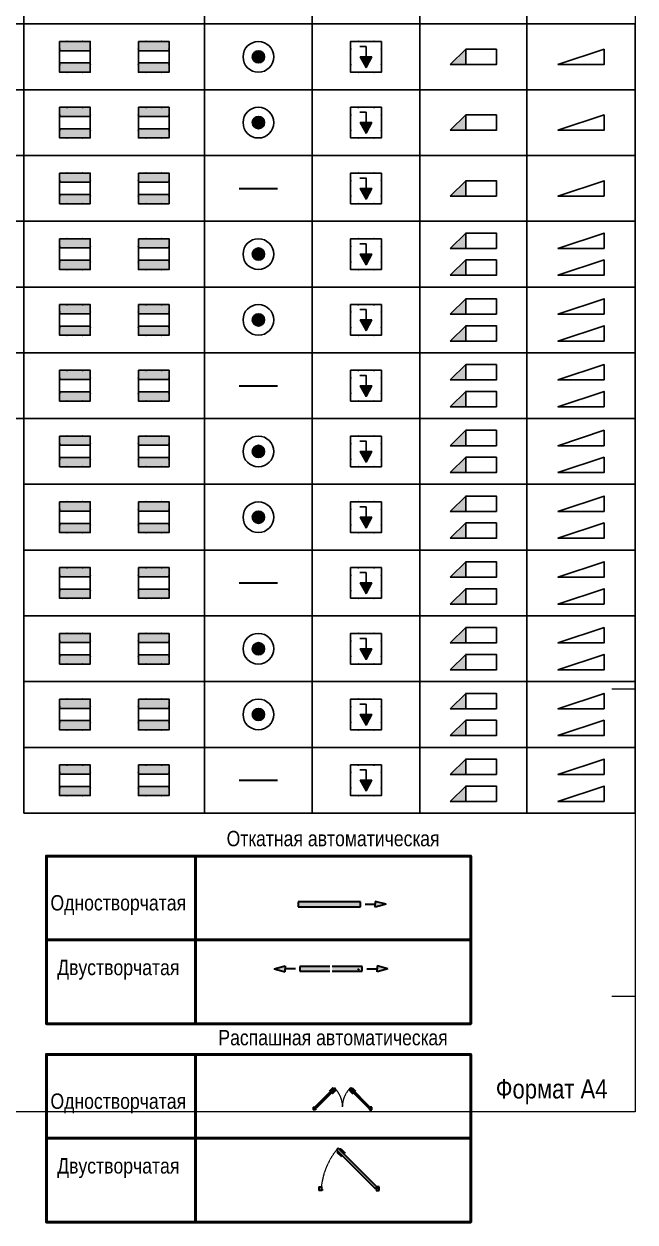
# Model space of a CAD drawing. Header units: millimetres. Extents: x -21000 to 351902, y -261781 to 19312.
# Drawn here: x 54550 to 62500, y -30635 to -15040 of the extents above; entities that cross this region are included whole.
import ezdxf
from ezdxf.enums import TextEntityAlignment as Align

# ---------------------------------------------------------------- set-up
doc = ezdxf.new("R2010")
doc.units = ezdxf.units.MM
doc.header["$MEASUREMENT"] = 0
doc.set_wipeout_variables(frame=1)
doc.linetypes.add('HIDDEN', pattern=[4.5, 3, -1.5])
doc.layers.add('__Текст', color=7, linetype='Continuous', lineweight=0)
doc.layers.add('двери', color=24, linetype='Continuous', lineweight=30)
for name, color, linetype in [('_АТ-Имя', 7, 'Continuous'), ('_АТ-Спецификация', 7, 'Continuous'), ('_БЛ-Заливка', 7, 'Continuous'), ('_БЛ-Маска', 250, 'Continuous'), ('_БЛ-Рамки', 7, 'Continuous'), ('_БЛ_Заливка', 7, 'Continuous'), ('_КД', 84, 'Continuous')]:
    doc.layers.add(name, color=color, linetype=linetype)
doc.layers.add('_АТ-Примечания', color=250, linetype='Continuous', plot=False)
doc.layers.add('NOPRINT', color=50, linetype='Continuous', plot=False)
doc.layers.add('_Без печати', color=2, linetype='Continuous', lineweight=50, plot=False)
doc.styles.add('Arial_Narrow_shtamp', font='ARIALN.TTF')
doc.styles.add('AT-Шрифт', font='ARIALN.TTF', dxfattribs={"height": 250})
doc.styles.add('GOST 2.304', font='CS_Gost2304.shx')

# ---------------------------------------------------------------- blocks, each defined once
blk = doc.blocks.new('ДК')
blk.add_wipeout([(-2, 2), (2, 2), (2, -2), (-2, -2)]).dxf.layer = '_БЛ-Маска'
at = {"layer": '_БЛ-Заливка', "linetype": 'ByBlock', "lineweight": -2, "ltscale": 100}
h = blk.add_hatch(color=84, dxfattribs=at)
h.paths.add_polyline_path([(2, 2), (-2, 2), (-2, 0.8), (2, 0.8)])
h.paths.add_polyline_path([(2, -0.8), (-2, -0.8), (-2, -2), (2, -2)])
at = {"color": 0, "linetype": 'ByBlock', "lineweight": -2, "ltscale": 100}
for p, q in [((2, 0.8), (-2, 0.8)), ((2, -0.8), (-2, -0.8))]:
    blk.add_line(p, q, dxfattribs=at)
at = {"color": 0, "linetype": 'ByBlock', "lineweight": -2}
blk.add_line((-2, -2), (2, -2), dxfattribs=at)
blk.add_lwpolyline([(-2, 2), (2, 2), (2, -2), (-2, -2)], close=True)
at = {"ltscale": 100}
for p in [(-1.02, 2), (1.02, 2), (-2, 1.01), (2, 1.01), (-2, -1.01), (2, -1.01), (-1.02, -2), (1.02, -2)]:
    blk.add_point(p, dxfattribs=at)
at = {"layer": '_АТ-Имя', "ltscale": 100, "style": 'AT-Шрифт'}
blk.add_attdef('NUMBER', text='', height=2, dxfattribs=at).set_placement((0, 2), align=Align.BOTTOM_CENTER)
at = {"layer": '_АТ-Примечания', "ltscale": 100, "style": 'AT-Шрифт', "flags": 1}
for tag, p in [('ABBREVIATION', (-2, -1.5)), ('COMMENT1', (-2, -1.96)), ('COMMENT2', (-2, -2.42)), ('COMMENT3', (-2, -2.88))]:
    blk.add_attdef(tag, p, '', height=0.25, dxfattribs=at)
at = {"layer": '_АТ-Спецификация', "ltscale": 100, "style": 'AT-Шрифт', "flags": 1}
for tag, p in [('NUM', (-2, 2)), ('DESCRIPTION', (-2, 1.5)), ('CODE', (-2, 0.5)), ('NAME', (-2, 1)), ('MADEBY', (-2, 0)), ('POSITION', (-2, -0.5)), ('POSITION2', (-2, -1))]:
    blk.add_attdef(tag, p, '', height=0.25, dxfattribs=at)
blk = doc.blocks.new('АКВ')
at = {"lineweight": 0}
blk.add_wipeout([(-2, -2), (-2, 2), (2, 2), (2, -2)], dxfattribs=at).dxf.layer = '_БЛ-Маска'
at = {"layer": '_БЛ-Заливка'}
h = blk.add_hatch(color=84, dxfattribs=at)
h.dxf.hatch_style = 1
h.paths.add_polyline_path([(0.75, 0), (0, 0), (-0.75, 0), (0, -1.39)])
blk.add_lwpolyline([(2, 2), (-2, 2), (-2, -2), (2, -2)], close=True)
blk.add_lwpolyline([(-0.81, 1.34), (0, 1.34), (0, 0), (-0.75, 0), (0, -1.39), (0.75, 0), (0, 0)])
at = {"ltscale": 100}
for p in [(-1.02, 2), (1.02, 2), (-2, 1.01), (2, 1.01), (-2, -1.01), (2, -1.01), (-1.02, -2), (1.02, -2)]:
    blk.add_point(p, dxfattribs=at)
at = {"layer": '_АТ-Имя', "ltscale": 100, "style": 'AT-Шрифт'}
blk.add_attdef('NUMBER', text='', height=2, dxfattribs=at).set_placement((0, 2), align=Align.BOTTOM_CENTER)
at = {"layer": '_АТ-Примечания', "ltscale": 100, "style": 'AT-Шрифт', "flags": 1}
for tag, p in [('ABBREVIATION', (-2, -1.5)), ('COMMENT1', (-2, -1.96)), ('COMMENT2', (-2, -2.42)), ('COMMENT3', (-2, -2.88))]:
    blk.add_attdef(tag, p, '', height=0.25, dxfattribs=at)
at = {"layer": '_АТ-Спецификация', "ltscale": 100, "style": 'AT-Шрифт', "flags": 1}
for tag, p in [('NUM', (-2, 2)), ('DESCRIPTION', (-2, 1.5)), ('CODE', (-2, 0.5)), ('NAME', (-2, 1)), ('MADEBY', (-2, 0)), ('POSITION', (-2, -0.5)), ('POSITION2', (-2, -1))]:
    blk.add_attdef(tag, p, '', height=0.25, dxfattribs=at)
blk = doc.blocks.new('ЭМ')
at = {"layer": '_АТ-Примечания', "ltscale": 100, "style": 'AT-Шрифт', "flags": 1}
for tag, p in [('ABBREVIATION', (-2, -2.5)), ('COMMENT1', (-2, -2.96)), ('COMMENT2', (-2, -3.42)), ('COMMENT3', (-2, -3.88))]:
    blk.add_attdef(tag, p, '', height=0.25, dxfattribs=at)
blk.add_wipeout([(-2, -1), (-2, 1), (2, 1), (2, -1)]).dxf.layer = '_БЛ-Маска'
at = {"layer": '_БЛ_Заливка', "ltscale": 100}
blk.add_hatch(color=84, dxfattribs=at).paths.add_polyline_path([(-2, 1), (-4, -1), (-2, -1)])
at = {"ltscale": 100}
for points in [[(-4, -1), (2, -1), (2, 1), (-2, 1), (-4, -1)], [(-2, 1), (-2, -1)]]:
    blk.add_lwpolyline(points, dxfattribs=at)
at = {"layer": '_АТ-Имя', "ltscale": 100, "style": 'AT-Шрифт'}
blk.add_attdef('NUMBER', text='', height=2, dxfattribs=at).set_placement((-1, 1), align=Align.BOTTOM_CENTER)
at = {"layer": '_АТ-Спецификация', "ltscale": 100, "style": 'AT-Шрифт', "flags": 1}
for tag, p in [('NUM', (-2, 1)), ('DESCRIPTION', (-2, 0.5)), ('NAME', (-2, 0)), ('CODE', (-2, -0.5)), ('MADEBY', (-2, -1)), ('POSITION', (-2, -1.5)), ('POSITION2', (-2, -2))]:
    blk.add_attdef(tag, p, '', height=0.25, dxfattribs=at)
blk = doc.blocks.new('ДМ')
at = {"layer": '_АТ-Примечания', "ltscale": 100, "style": 'AT-Шрифт', "flags": 1}
for tag, p in [('ABBREVIATION', (-3, -2.5)), ('COMMENT1', (-3, -2.96)), ('COMMENT2', (-3, -3.42)), ('COMMENT3', (-3, -3.88))]:
    blk.add_attdef(tag, p, '', height=0.25, dxfattribs=at)
blk.add_wipeout([(-3, -1), (3, 1), (3, -1)]).dxf.layer = '_БЛ-Маска'
at = {"color": 0, "linetype": 'ByBlock', "lineweight": -2, "ltscale": 100}
blk.add_lwpolyline([(-3, -1), (3, -1), (3, 1), (-3, -1), (-3, -1)], dxfattribs=at)
at = {"layer": '_АТ-Имя', "ltscale": 100, "style": 'AT-Шрифт'}
blk.add_attdef('NUMBER', text='', height=2, dxfattribs=at).set_placement((-3, 1), align=Align.BOTTOM_LEFT)
at = {"layer": '_АТ-Спецификация', "ltscale": 100, "style": 'AT-Шрифт', "flags": 1}
for tag, p in [('NUM', (-3, 1)), ('DESCRIPTION', (-3, 0.5)), ('NAME', (-3, 0)), ('CODE', (-3, -0.5)), ('MADEBY', (-3, -1)), ('POSITION', (-3, -1.5)), ('POSITION2', (-3, -2))]:
    blk.add_attdef(tag, p, '', height=0.25, dxfattribs=at)
blk = doc.blocks.new('КВ')
blk.add_wipeout([(2, 0), (2, -0.06), (2, -0.13), (1.99, -0.19), (1.98, -0.25), (1.98, -0.31), (1.96, -0.37), (1.95, -0.44), (1.94, -0.5), (1.92, -0.56), (1.9, -0.62), (1.88, -0.68), (1.86, -0.74), (1.84, -0.79), (1.81, -0.85), (1.78, -0.91), (1.75, -0.96), (1.72, -1.02), (1.69, -1.07), (1.65, -1.12), (1.62, -1.18), (1.58, -1.23), (1.54, -1.27), (1.5, -1.32), (1.46, -1.37), (1.41, -1.41), (1.37, -1.46), (1.32, -1.5), (1.27, -1.54), (1.23, -1.58), (1.18, -1.62), (1.12, -1.65), (1.07, -1.69), (1.02, -1.72), (0.96, -1.75), (0.91, -1.78), (0.85, -1.81), (0.79, -1.84), (0.74, -1.86), (0.68, -1.88), (0.62, -1.9), (0.56, -1.92), (0.5, -1.94), (0.44, -1.95), (0.37, -1.96), (0.31, -1.98), (0.25, -1.98), (0.19, -1.99), (0.13, -2), (0.06, -2), (0, -2), (-0.06, -2), (-0.13, -2), (-0.19, -1.99), (-0.25, -1.98), (-0.31, -1.98), (-0.37, -1.96), (-0.44, -1.95), (-0.5, -1.94), (-0.56, -1.92), (-0.62, -1.9), (-0.68, -1.88), (-0.74, -1.86), (-0.79, -1.84), (-0.85, -1.81), (-0.91, -1.78), (-0.96, -1.75), (-1.02, -1.72), (-1.07, -1.69), (-1.12, -1.65), (-1.18, -1.62), (-1.23, -1.58), (-1.27, -1.54), (-1.32, -1.5), (-1.37, -1.46), (-1.41, -1.41), (-1.46, -1.37), (-1.5, -1.32), (-1.54, -1.27), (-1.58, -1.23), (-1.62, -1.18), (-1.65, -1.12), (-1.69, -1.07), (-1.72, -1.02), (-1.75, -0.96), (-1.78, -0.91), (-1.81, -0.85), (-1.84, -0.79), (-1.86, -0.74), (-1.88, -0.68), (-1.9, -0.62), (-1.92, -0.56), (-1.94, -0.5), (-1.95, -0.44), (-1.96, -0.37), (-1.98, -0.31), (-1.98, -0.25), (-1.99, -0.19), (-2, -0.13), (-2, -0.06), (-2, 0), (-2, 0.06), (-2, 0.13), (-1.99, 0.19), (-1.98, 0.25), (-1.98, 0.31), (-1.96, 0.37), (-1.95, 0.44), (-1.94, 0.5), (-1.92, 0.56), (-1.9, 0.62), (-1.88, 0.68), (-1.86, 0.74), (-1.84, 0.79), (-1.81, 0.85), (-1.78, 0.91), (-1.75, 0.96), (-1.72, 1.02), (-1.69, 1.07), (-1.65, 1.12), (-1.62, 1.18), (-1.58, 1.23), (-1.54, 1.27), (-1.5, 1.32), (-1.46, 1.37), (-1.41, 1.41), (-1.37, 1.46), (-1.32, 1.5), (-1.27, 1.54), (-1.23, 1.58), (-1.18, 1.62), (-1.12, 1.65), (-1.07, 1.69), (-1.02, 1.72), (-0.96, 1.75), (-0.91, 1.78), (-0.85, 1.81), (-0.79, 1.84), (-0.74, 1.86), (-0.68, 1.88), (-0.62, 1.9), (-0.56, 1.92), (-0.5, 1.94), (-0.44, 1.95), (-0.37, 1.96), (-0.31, 1.98), (-0.25, 1.98), (-0.19, 1.99), (-0.13, 2), (-0.06, 2), (0, 2), (0.06, 2), (0.13, 2), (0.19, 1.99), (0.25, 1.98), (0.31, 1.98), (0.37, 1.96), (0.44, 1.95), (0.5, 1.94), (0.56, 1.92), (0.62, 1.9), (0.68, 1.88), (0.74, 1.86), (0.79, 1.84), (0.85, 1.81), (0.91, 1.78), (0.96, 1.75), (1.02, 1.72), (1.07, 1.69), (1.12, 1.65), (1.18, 1.62), (1.23, 1.58), (1.27, 1.54), (1.32, 1.5), (1.37, 1.46), (1.41, 1.41), (1.46, 1.37), (1.5, 1.32), (1.54, 1.27), (1.58, 1.23), (1.62, 1.18), (1.65, 1.12), (1.69, 1.07), (1.72, 1.02), (1.75, 0.96), (1.78, 0.91), (1.81, 0.85), (1.84, 0.79), (1.86, 0.74), (1.88, 0.68), (1.9, 0.62), (1.92, 0.56), (1.94, 0.5), (1.95, 0.44), (1.96, 0.37), (1.98, 0.31), (1.98, 0.25), (1.99, 0.19), (2, 0.13), (2, 0.06)]).dxf.layer = '_БЛ-Маска'
at = {"layer": '_БЛ-Заливка', "linetype": 'ByBlock', "lineweight": -2, "ltscale": 100}
blk.add_hatch(color=84, dxfattribs=at).paths.add_polyline_path([(0.8, 0, 1), (-0.8, 0, 1)])
blk.add_circle((0, 0), 2)
at = {"color": 0, "linetype": 'ByBlock', "lineweight": -2, "ltscale": 100}
blk.add_circle((0, 0), 0.8, dxfattribs=at)
at = {"layer": '_АТ-Имя', "ltscale": 100, "style": 'AT-Шрифт'}
blk.add_attdef('NUMBER', text='', height=2, dxfattribs=at).set_placement((0, 2), align=Align.BOTTOM_CENTER)
at = {"layer": '_АТ-Примечания', "ltscale": 100, "style": 'AT-Шрифт', "flags": 1}
for tag, p in [('ABBREVIATION', (0, -1.5)), ('COMMENT1', (0, -1.96)), ('COMMENT2', (0, -2.42)), ('COMMENT3', (0, -2.88))]:
    blk.add_attdef(tag, p, '', height=0.25, dxfattribs=at)
at = {"layer": '_АТ-Спецификация', "ltscale": 100, "style": 'AT-Шрифт', "flags": 1}
for tag, p in [('NUM', (0, 2)), ('DESCRIPTION', (0, 1.5)), ('CODE', (0, 0.5)), ('NAME', (0, 1)), ('MADEBY', (0, 0)), ('POSITION', (0, -0.5)), ('POSITION2', (0, -1))]:
    blk.add_attdef(tag, p, '', height=0.25, dxfattribs=at)
blk = doc.blocks.new('*U251')
at = {"layer": 'двери'}
h = blk.add_hatch(color=106, dxfattribs=at)
h.paths.add_polyline_path([(55260, -47780), (55260, -47818), (55402, -47780), (55260, -47741)])
h.paths.add_polyline_path([(55066, -47811), (55066, -47749), (54257, -47749), (54257, -47811)])
at = {"layer": 'двери', "color": 106}
for p, q in [((54257, -47811), (54257, -47749)), ((54257, -47749), (55066, -47749)), ((55066, -47811), (54257, -47811)), ((55066, -47749), (55066, -47811)), ((55126, -47780), (55260, -47780)), ((55402, -47780), (55260, -47741)), ((55260, -47741), (55260, -47780)), ((55402, -47780), (55260, -47818)), ((55260, -47818), (55260, -47780))]:
    blk.add_line(p, q, dxfattribs=at)
at = {"layer": 'двери', "color": 7, "style": 'GOST 2.304', "oblique": 15}
blk.add_attdef('ОКНО', text='', height=60, dxfattribs=at).set_placement((55024, -47830), align=Align.TOP_CENTER)
blk.add_attdef('ПРИМЕЧАНИЕ', text='', height=60, dxfattribs=at).set_placement((55031, -47942), align=Align.MIDDLE_CENTER)
blk = doc.blocks.new('*U254')
at = {"layer": 'двери'}
h = blk.add_hatch(color=106, dxfattribs=at)
h.paths.add_polyline_path([(55260, -47780), (55260, -47818), (55402, -47780), (55260, -47741)])
h.paths.add_polyline_path([(54677, -47811), (54677, -47749), (55066, -47749), (55066, -47811)])
h.paths.add_polyline_path([(54646, -47749), (54646, -47811), (54257, -47811), (54257, -47749)])
h.paths.add_polyline_path([(54064, -47818), (54064, -47780), (54064, -47741), (53922, -47780)])
at = {"layer": 'двери', "color": 106}
for p, q in [((53922, -47780), (54064, -47741)), ((53922, -47780), (54064, -47818)), ((54064, -47741), (54064, -47780)), ((54064, -47818), (54064, -47780)), ((54197, -47780), (54064, -47780)), ((54257, -47811), (54257, -47749)), ((54257, -47749), (54646, -47749)), ((54646, -47811), (54257, -47811)), ((54677, -47749), (55066, -47749)), ((55066, -47811), (54677, -47811)), ((55066, -47749), (55066, -47811)), ((55126, -47780), (55260, -47780)), ((55260, -47741), (55260, -47780)), ((55402, -47780), (55260, -47741)), ((55260, -47818), (55260, -47780)), ((55402, -47780), (55260, -47818))]:
    blk.add_line(p, q, dxfattribs=at)
at = {"layer": 'двери', "color": 24}
blk.add_line((55006, -47781), (55025, -47761), dxfattribs=at)
at = {"layer": 'двери', "color": 7, "style": 'GOST 2.304', "oblique": 15}
blk.add_attdef('ОКНО', text='', height=60, dxfattribs=at).set_placement((55024, -47830), align=Align.TOP_CENTER)
blk.add_attdef('ПРИМЕЧАНИЕ', text='', height=60, dxfattribs=at).set_placement((55031, -47942), align=Align.MIDDLE_CENTER)
blk = doc.blocks.new('*U255')
at = {"layer": 'двери', "linetype": 'Continuous'}
h = blk.add_hatch(color=106, dxfattribs=at)
h.paths.add_polyline_path([(55025, -47761), (55006, -47781), (54503, -47279), (54523, -47259)])
h.paths.add_polyline_path([(54304, -47761), (54304, -47789), (54315, -47789), (54315, -47810), (54273, -47810), (54273, -47761)])
h.paths.add_polyline_path([(55057, -47761), (55057, -47810), (55015, -47810), (55015, -47789), (55025, -47789), (55025, -47761)])
at = {"layer": 'двери', "color": 106}
for p, q in [((54523, -47259), (54503, -47279)), ((54503, -47279), (55006, -47781)), ((54516, -47296), (54509, -47302)), ((54509, -47302), (54524, -47312)), ((54509, -47302), (54509, -47312)), ((54524, -47312), (54509, -47312)), ((54509, -47312), (54564, -47366)), ((54516, -47291), (54513, -47293)), ((54513, -47293), (54516, -47296)), ((54516, -47296), (54528, -47308)), ((55025, -47761), (54523, -47259)), ((54524, -47312), (54528, -47308)), ((54566, -47364), (54524, -47312)), ((54528, -47308), (54530, -47311)), ((54530, -47311), (54533, -47308)), ((54535, -47271), (54538, -47269)), ((54538, -47269), (54540, -47271)), ((54540, -47271), (54547, -47265)), ((54540, -47271), (54553, -47284)), ((54547, -47265), (54557, -47280)), ((54547, -47265), (54556, -47265)), ((54557, -47280), (54553, -47284)), ((54553, -47284), (54555, -47286)), ((54555, -47286), (54553, -47289)), ((54557, -47280), (54556, -47265)), ((54556, -47265), (54611, -47319)), ((54608, -47322), (54557, -47280)), ((54611, -47319), (54608, -47322)), ((54273, -47761), (54304, -47761)), ((54273, -47761), (54273, -47810)), ((54315, -47810), (54273, -47810)), ((54304, -47761), (54304, -47789)), ((54304, -47789), (54315, -47789)), ((54315, -47789), (54315, -47810)), ((55006, -47781), (55025, -47761)), ((55015, -47789), (55015, -47810)), ((55025, -47789), (55015, -47789)), ((55015, -47810), (55057, -47810)), ((55025, -47761), (55025, -47789)), ((55057, -47761), (55025, -47761)), ((55057, -47810), (55057, -47761))]:
    blk.add_line(p, q, dxfattribs=at)
at = {"layer": 'двери', "color": 24}
blk.add_line((54611, -47319), (54608, -47322), dxfattribs=at)
at = {"layer": 'двери', "color": 106, "linetype": 'HIDDEN', "lineweight": 18, "ltscale": 1.5}
blk.add_arc((55220, -47856), 921, 141.148, 174.0747, dxfattribs=at)
at = {"layer": 'двери', "color": 7, "style": 'GOST 2.304', "oblique": 15}
blk.add_attdef('ОКНО', text='', height=60, dxfattribs=at).set_placement((55024, -47830), align=Align.TOP_CENTER)
blk.add_attdef('ПРИМЕЧАНИЕ', text='', height=60, dxfattribs=at).set_placement((55031, -47942), align=Align.MIDDLE_CENTER)
blk = doc.blocks.new('*U256')
at = {"layer": 'двери', "linetype": 'Continuous'}
h = blk.add_hatch(color=106, dxfattribs=at)
h.paths.add_polyline_path([(54416, -47667), (54444, -47667), (54322, -47789), (54307, -47775)])
h.paths.add_polyline_path([(54758, -47539), (54772, -47525), (54914, -47667), (54886, -47667)])
h.paths.add_polyline_path([(54558, -47525), (54572, -47539), (54444, -47667), (54416, -47667)])
h.paths.add_polyline_path([(54886, -47667), (54914, -47667), (55022, -47775), (55008, -47789)])
h.paths.add_polyline_path([(55022, -47775), (55045, -47775), (55045, -47810), (55015, -47810), (55015, -47795), (55022, -47795)])
h.paths.add_polyline_path([(54285, -47775), (54307, -47775), (54307, -47795), (54315, -47795), (54315, -47810), (54285, -47810)])
at = {"layer": 'двери', "color": 106}
for p, q in [((54307, -47775), (54558, -47525)), ((54572, -47539), (54322, -47789)), ((54534, -47529), (54495, -47568)), ((54497, -47570), (54534, -47540)), ((54527, -47600), (54557, -47563)), ((54568, -47563), (54529, -47602)), ((54534, -47540), (54534, -47529)), ((54541, -47529), (54534, -47540)), ((54541, -47529), (54534, -47529)), ((54534, -47540), (54537, -47542)), ((54537, -47542), (54535, -47544)), ((54535, -47544), (54537, -47546)), ((54545, -47534), (54537, -47542)), ((54545, -47534), (54541, -47529)), ((54547, -47532), (54545, -47534)), ((54549, -47534), (54547, -47532)), ((54553, -47562), (54551, -47560)), ((54554, -47560), (54553, -47562)), ((54563, -47551), (54554, -47560)), ((54557, -47563), (54554, -47560)), ((54568, -47556), (54557, -47563)), ((54557, -47563), (54568, -47563)), ((54558, -47525), (54572, -47539)), ((54563, -47548), (54565, -47550)), ((54565, -47550), (54563, -47551)), ((54563, -47551), (54568, -47556)), ((54568, -47556), (54568, -47563)), ((54772, -47525), (54758, -47539)), ((54758, -47539), (55008, -47789)), ((54767, -47551), (54762, -47556)), ((54762, -47556), (54762, -47563)), ((54762, -47556), (54773, -47563)), ((54762, -47563), (54801, -47602)), ((54773, -47563), (54762, -47563)), ((54767, -47548), (54765, -47550)), ((54765, -47550), (54767, -47551)), ((54767, -47551), (54775, -47560)), ((55022, -47775), (54772, -47525)), ((54773, -47563), (54775, -47560)), ((54803, -47600), (54773, -47563)), ((54775, -47560), (54777, -47562)), ((54777, -47562), (54779, -47560)), ((54781, -47534), (54783, -47532)), ((54783, -47532), (54784, -47534)), ((54784, -47534), (54789, -47529)), ((54784, -47534), (54793, -47542)), ((54789, -47529), (54796, -47529)), ((54789, -47529), (54796, -47540)), ((54796, -47540), (54793, -47542)), ((54793, -47542), (54795, -47544)), ((54795, -47544), (54793, -47546)), ((54796, -47529), (54835, -47568)), ((54796, -47540), (54796, -47529)), ((54833, -47570), (54796, -47540)), ((54495, -47568), (54497, -47570)), ((54835, -47568), (54833, -47570)), ((54285, -47775), (54285, -47810)), ((54285, -47775), (54307, -47775)), ((54315, -47810), (54285, -47810)), ((54322, -47789), (54307, -47775)), ((54307, -47775), (54307, -47795)), ((54307, -47795), (54315, -47795)), ((54315, -47795), (54315, -47810)), ((55008, -47789), (55022, -47775)), ((55022, -47795), (55015, -47795)), ((55015, -47795), (55015, -47810)), ((55015, -47810), (55045, -47810)), ((55045, -47775), (55022, -47775)), ((55022, -47775), (55022, -47795)), ((55045, -47810), (55045, -47775))]:
    blk.add_line(p, q, dxfattribs=at)
at = {"layer": 'двери', "color": 106, "linetype": 'HIDDEN', "lineweight": 18, "ltscale": 1.5}
for centre, start, end in [((54345, -47765), 358.5842, 44.81), ((54984, -47764), 135.1637, 181.4955)]:
    blk.add_arc(centre, 320, start, end, dxfattribs=at)
at = {"layer": 'двери', "color": 7, "style": 'GOST 2.304', "oblique": 15}
blk.add_attdef('ОКНО', text='', height=60, dxfattribs=at).set_placement((55024, -47830), align=Align.TOP_CENTER)
blk.add_attdef('ПРИМЕЧАНИЕ', text='', height=60, dxfattribs=at).set_placement((55031, -47942), align=Align.MIDDLE_CENTER)
blk = doc.blocks.new('*U2')
at = {"layer": 'NOPRINT', "lineweight": 0}
blk.add_lwpolyline([(20, 292), (205, 292), (205, 5), (20, 5)], close=True, dxfattribs=at)
for points in [[(205, 60), (202, 60)], [(205, 20), (202, 20)]]:
    blk.add_lwpolyline(points, dxfattribs=at)
at = {"layer": 'NOPRINT', "lineweight": 0, "insert": (194.15, 7.61), "char_height": 2.5, "attachment_point": 5, "style": 'Arial_Narrow_shtamp'}
blk.add_mtext_dynamic_manual_height_columns('Формат А4', width=23.585, gutter_width=12.5, heights=[0], dxfattribs=at)
at = {"layer": 'NOPRINT', "color": 1, "lineweight": 0, "style": 'Arial_Narrow_shtamp'}
blk.add_attdef('N_LISTA', text='', height=2, dxfattribs=at).set_placement((90.17, 7.42), align=Align.MIDDLE_LEFT)

msp = doc.modelspace()

# ---------------------------------------------------------------- linework, layer by layer
at = {"linetype": 'Continuous', "lineweight": 30}
for p, q in [((57350, -17180, 1800), (57850, -17180, 1800)), ((57350, -19748, 1800), (57850, -19748, 1800)), ((57350, -22316, 1800), (57850, -22316, 1800)), ((57350, -24884, 1800), (57850, -24884, 1800))]:
    msp.add_line(p, q, dxfattribs=at)
for points in [[(52200, -14184), (54550, -14184), (54550, -15040), (52200, -15040)], [(54550, -14184), (56900, -14184), (56900, -15040), (54550, -15040)], [(59700, -14184), (61094, -14184), (61094, -15040), (59700, -15040)], [(52200, -15040), (54550, -15040), (54550, -15896), (52200, -15896)], [(52200, -15896), (54550, -15896), (54550, -16752), (52200, -16752)], [(52200, -16752), (54550, -16752), (54550, -17608), (52200, -17608)], [(52200, -17608), (54550, -17608), (54550, -18464), (52200, -18464)], [(52200, -18464), (54550, -18464), (54550, -19320), (52200, -19320)], [(52200, -19320), (54550, -19320), (54550, -20176), (52200, -20176)]]:
    msp.add_lwpolyline(points, close=True)
at = {"elevation": 1800}
for points in [[(56900, -14184), (58300, -14184), (58300, -15040), (56900, -15040)], [(58300, -14184), (59700, -14184), (59700, -15040), (58300, -15040)], [(56900, -16752), (58300, -16752), (58300, -17608), (56900, -17608)], [(56900, -19320), (58300, -19320), (58300, -20176), (56900, -20176)], [(56900, -21888), (58300, -21888), (58300, -22744), (56900, -22744)], [(56900, -24456), (58300, -24456), (58300, -25312), (56900, -25312)]]:
    msp.add_lwpolyline(points, close=True, dxfattribs=at)
at = {"layer": '_Без печати', "color": 6, "ltscale": 100}
for points in [[(56780, -28053), (54842, -28053), (54842, -25871), (56780, -25871)], [(54842, -26962), (60363, -26962)], [(56780, -30635), (54842, -30635), (54842, -28453), (56780, -28453)], [(54842, -29544), (60363, -29544)]]:
    msp.add_lwpolyline(points, dxfattribs=at)
for points in [[(56780, -25871), (60363, -25871), (60363, -28053), (56780, -28053)], [(56780, -28453), (60363, -28453), (60363, -30635), (56780, -30635)]]:
    msp.add_lwpolyline(points, close=True, dxfattribs=at)

# ---------------------------------------------------------------- block references
at = {"layer": '_КД', "xscale": 100, "yscale": 100, "zscale": 0.1}
for name, p in [('ЭМ', (60497, -17861, 900)), ('ДМ', (61797, -17861, 2700)), ('ДК', (55213, -18036, -2700)), ('ДК', (56238, -18036, 900)), ('КВ', (57600, -18036, 1800)), ('АКВ', (59000, -18036, 1800)), ('ЭМ', (60497, -18211)), ('ДМ', (61797, -18211, 1800)), ('ДК', (55213, -18892, -900)), ('ДК', (56238, -18892, 2700)), ('КВ', (57600, -18892, 1800)), ('АКВ', (59000, -18892, 1800)), ('ЭМ', (60497, -18717, 900)), ('ДМ', (61797, -18717, 2700)), ('ЭМ', (60497, -19067)), ('ДМ', (61797, -19067, 1800)), ('ЭМ', (60497, -19573, 900)), ('ДМ', (61797, -19573, 2700)), ('ДК', (55213, -19748, -2700)), ('ДК', (56238, -19748, 900)), ('АКВ', (59000, -19748, 1800)), ('ЭМ', (60497, -19923)), ('ДМ', (61797, -19923, 1800)), ('ДК', (55213, -20604, -2700)), ('ДК', (56238, -20604, 900)), ('КВ', (57600, -20604, 1800)), ('АКВ', (59000, -20604, 1800)), ('ЭМ', (60497, -20429, 900)), ('ДМ', (61797, -20429, 2700)), ('ЭМ', (60497, -20779)), ('ДМ', (61797, -20779, 1800)), ('ЭМ', (60497, -21285, 900)), ('ДМ', (61797, -21285, 2700)), ('ДК', (55213, -21460, -900)), ('ДК', (56238, -21460, 2700)), ('КВ', (57600, -21460, 1800)), ('АКВ', (59000, -21460, 1800)), ('ЭМ', (60497, -21635)), ('ДМ', (61797, -21635, 1800)), ('ДК', (55213, -22316, -2700)), ('ДК', (56238, -22316, 900)), ('АКВ', (59000, -22316, 1800)), ('ЭМ', (60497, -22141, 900)), ('ДМ', (61797, -22141, 2700)), ('ЭМ', (60497, -22491)), ('ДМ', (61797, -22491, 1800))]:
    msp.add_blockref(name, p, dxfattribs=at)
at = {"layer": 'двери', "xscale": -1, "rotation": 180}
for name, p in [('*U251', (3861, -74279)), ('*U254', (3884, -75118))]:
    msp.add_blockref(name, p, dxfattribs=at)
at = {"layer": 'двери'}
for name, p in [('*U256', (4029, 18637)), ('*U255', (4115, 17584))]:
    msp.add_blockref(name, p, dxfattribs=at)

# ---------------------------------------------------------------- texts
at = {"layer": '__Текст', "style": 'AT-Шрифт'}
for s, p in [('Откатная автоматическая', (58571, -25743, -900)), ('Одностворчатая', (55777, -26579, -900)), ('Двустворчатая', (55777, -27421, -900)), ('Распашная автоматическая', (58571, -28334, -900)), ('Одностворчатая', (55777, -29161, -900)), ('Двустворчатая', (55777, -30003, -900))]:
    msp.add_text(s, height=200, dxfattribs=at).set_placement(p, align=Align.CENTER)

# ---------------------------------------------------------------- next in the draw order: linework, layer by layer
for points in [[(54550, -17608), (56900, -17608), (56900, -18464), (54550, -18464)], [(59700, -17608), (61094, -17608), (61094, -18464), (59700, -18464)], [(54550, -18464), (56900, -18464), (56900, -19320), (54550, -19320)], [(59700, -18464), (61094, -18464), (61094, -19320), (59700, -19320)], [(54550, -19320), (56900, -19320), (56900, -20176), (54550, -20176)], [(59700, -19320), (61094, -19320), (61094, -20176), (59700, -20176)], [(54550, -20176), (56900, -20176), (56900, -21032), (54550, -21032)], [(59700, -20176), (61094, -20176), (61094, -21032), (59700, -21032)], [(54550, -21032), (56900, -21032), (56900, -21888), (54550, -21888)], [(59700, -21032), (61094, -21032), (61094, -21888), (59700, -21888)], [(54550, -21888), (56900, -21888), (56900, -22744), (54550, -22744)], [(59700, -21888), (61094, -21888), (61094, -22744), (59700, -22744)]]:
    msp.add_lwpolyline(points, close=True)
at = {"elevation": 1800}
for points in [[(56900, -17608), (58300, -17608), (58300, -18464), (56900, -18464)], [(58300, -17608), (59700, -17608), (59700, -18464), (58300, -18464)], [(61094, -17608), (62500, -17608), (62500, -18464), (61094, -18464)], [(56900, -18464), (58300, -18464), (58300, -19320), (56900, -19320)], [(58300, -18464), (59700, -18464), (59700, -19320), (58300, -19320)], [(61094, -18464), (62500, -18464), (62500, -19320), (61094, -19320)], [(58300, -19320), (59700, -19320), (59700, -20176), (58300, -20176)], [(61094, -19320), (62500, -19320), (62500, -20176), (61094, -20176)], [(56900, -20176), (58300, -20176), (58300, -21032), (56900, -21032)], [(58300, -20176), (59700, -20176), (59700, -21032), (58300, -21032)], [(61094, -20176), (62500, -20176), (62500, -21032), (61094, -21032)], [(56900, -21032), (58300, -21032), (58300, -21888), (56900, -21888)], [(58300, -21032), (59700, -21032), (59700, -21888), (58300, -21888)], [(61094, -21032), (62500, -21032), (62500, -21888), (61094, -21888)], [(58300, -21888), (59700, -21888), (59700, -22744), (58300, -22744)], [(61094, -21888), (62500, -21888), (62500, -22744), (61094, -22744)]]:
    msp.add_lwpolyline(points, close=True, dxfattribs=at)

# ---------------------------------------------------------------- next in the draw order: block references
at = {"layer": '_БЛ-Рамки', "ltscale": 100, "xscale": 100, "yscale": 100, "zscale": 100}
msp.add_blockref('*U2', (42000, -29700), dxfattribs=at)

# ---------------------------------------------------------------- next in the draw order: block references
at = {"layer": '_КД', "xscale": 100, "yscale": 100, "zscale": 0.1}
for name, p in [('ДК', (55213, -15468, -2700)), ('ДК', (56238, -15468, 900)), ('КВ', (57600, -15468, 1800)), ('АКВ', (59000, -15468, 1800)), ('ЭМ', (60497, -15468, 0)), ('ДМ', (61797, -15468, 1800)), ('ДК', (55213, -16324, -2700)), ('ДК', (56238, -16324, 900)), ('КВ', (57600, -16324, 1800)), ('АКВ', (59000, -16324, 1800)), ('ЭМ', (60497, -16324, 0)), ('ДМ', (61797, -16324, 1800)), ('ДК', (55213, -17180, -2700)), ('ДК', (56238, -17180, 900)), ('АКВ', (59000, -17180, 1800)), ('ЭМ', (60497, -17180, 1800)), ('ДМ', (61797, -17180, 1800)), ('ЭМ', (60497, -22997, 900)), ('ДМ', (61797, -22997, 2700)), ('ДК', (55213, -23172, -2700)), ('ДК', (56238, -23172, 900)), ('КВ', (57600, -23172, 1800)), ('АКВ', (59000, -23172, 1800)), ('ЭМ', (60497, -23347)), ('ДМ', (61797, -23347, 1800)), ('ДК', (55213, -24028, -900)), ('ДК', (56238, -24028, 2700)), ('КВ', (57600, -24028, 1800)), ('АКВ', (59000, -24028, 1800)), ('ЭМ', (60497, -23853, 900)), ('ДМ', (61797, -23853, 2700)), ('ЭМ', (60497, -24203)), ('ДМ', (61797, -24203, 1800)), ('ЭМ', (60497, -24709, 900)), ('ДМ', (61797, -24709, 2700)), ('ДК', (55213, -24884, -2700)), ('ДК', (56238, -24884, 900)), ('АКВ', (59000, -24884, 1800)), ('ЭМ', (60497, -25059)), ('ДМ', (61797, -25059, 1800))]:
    msp.add_blockref(name, p, dxfattribs=at)

# ---------------------------------------------------------------- next in the draw order: linework, layer by layer
for points in [[(54550, -15040), (56900, -15040), (56900, -15896), (54550, -15896)], [(59700, -15040), (61094, -15040), (61094, -15896), (59700, -15896)], [(54550, -15896), (56900, -15896), (56900, -16752), (54550, -16752)], [(59700, -15896), (61094, -15896), (61094, -16752), (59700, -16752)], [(54550, -16752), (56900, -16752), (56900, -17608), (54550, -17608)], [(59700, -16752), (61094, -16752), (61094, -17608), (59700, -17608)], [(54550, -22744), (56900, -22744), (56900, -23600), (54550, -23600)], [(59700, -22744), (61094, -22744), (61094, -23600), (59700, -23600)], [(54550, -23600), (56900, -23600), (56900, -24456), (54550, -24456)], [(59700, -23600), (61094, -23600), (61094, -24456), (59700, -24456)], [(54550, -24456), (56900, -24456), (56900, -25312), (54550, -25312)], [(59700, -24456), (61094, -24456), (61094, -25312), (59700, -25312)]]:
    msp.add_lwpolyline(points, close=True)
at = {"elevation": 1800}
for points in [[(56900, -15040), (58300, -15040), (58300, -15896), (56900, -15896)], [(58300, -15040), (59700, -15040), (59700, -15896), (58300, -15896)], [(61094, -15040), (62500, -15040), (62500, -15896), (61094, -15896)], [(56900, -15896), (58300, -15896), (58300, -16752), (56900, -16752)], [(58300, -15896), (59700, -15896), (59700, -16752), (58300, -16752)], [(61094, -15896), (62500, -15896), (62500, -16752), (61094, -16752)], [(58300, -16752), (59700, -16752), (59700, -17608), (58300, -17608)], [(61094, -16752), (62500, -16752), (62500, -17608), (61094, -17608)], [(56900, -22744), (58300, -22744), (58300, -23600), (56900, -23600)], [(58300, -22744), (59700, -22744), (59700, -23600), (58300, -23600)], [(61094, -22744), (62500, -22744), (62500, -23600), (61094, -23600)], [(56900, -23600), (58300, -23600), (58300, -24456), (56900, -24456)], [(58300, -23600), (59700, -23600), (59700, -24456), (58300, -24456)], [(61094, -23600), (62500, -23600), (62500, -24456), (61094, -24456)], [(58300, -24456), (59700, -24456), (59700, -25312), (58300, -25312)], [(61094, -24456), (62500, -24456), (62500, -25312), (61094, -25312)]]:
    msp.add_lwpolyline(points, close=True, dxfattribs=at)

doc.saveas('drawing.dxf')
